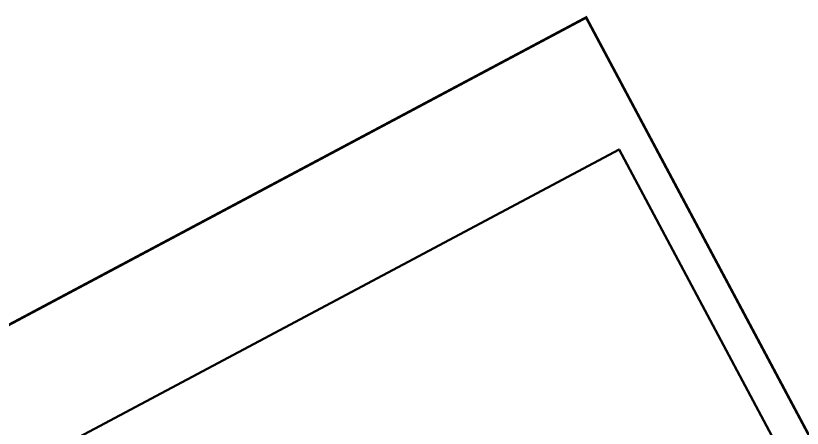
# Model space of a CAD drawing. Extents: x 5370511 to 5386565, y 1010429 to 1053793.
# Drawn here: x 5380004.1 to 5380123.4, y 1040883.2 to 1040945.8 of the extents above; entities that cross this region are included whole.
import ezdxf
from ezdxf.enums import TextEntityAlignment as Align

# ---------------------------------------------------------------- set-up
doc = ezdxf.new("R2010")
doc.units = 0
doc.layers.get('0').update_dxf_attribs({"linetype": 'CONTINUOUS'})
doc.styles.add('ГОСТ_НИПИ', font='gost_nipi.shx', dxfattribs={"oblique": 15})

# ---------------------------------------------------------------- blocks, each defined once
blk = doc.blocks.new('*U110')
at = {"lineweight": 50, "const_width": 0.4}
blk.add_lwpolyline([(-594, 420), (0, 420), (0, 0), (-594, 0)], close=True, dxfattribs=at)
at = {"lineweight": 50}
blk.add_lwpolyline([(-574, 5), (-5, 5), (-5, 415), (-574, 415)], close=True, dxfattribs=at)
at = {"style": 'ГОСТ_НИПИ', "oblique": 15}
blk.add_attdef('СКВОЗНАЯ_НУМЕРАЦИЯ', text='', height=3, dxfattribs=at).set_placement((-10, 411.5), align=Align.MIDDLE_CENTER)
at = {"style": 'ГОСТ_НИПИ', "oblique": 15, "width": 0.8}
for tag, p in [('ДАТА_СОГЛ_1', (-580.75, 146)), ('ДАТА_СОГЛ_2', (-575.75, 146)), ('ФАМИЛИЯ_СОГЛ_2', (-575.75, 111)), ('ФАМИЛИЯ_СОГЛ_1', (-580.75, 111)), ('ХАРАКТЕР_РАБОТЫ_СОГЛ_1', (-580.75, 91)), ('ХАРАКТЕР_РАБОТЫ_СОГЛ_2', (-575.75, 91))]:
    blk.add_attdef(tag, p, '', height=3, rotation=90, dxfattribs=at)
at = {"style": 'ГОСТ_НИПИ', "oblique": 15}
for tag, width, p in [('ОБОЗНАЧЕНИЕ_ДОКУМЕНТА', 0.8, (-65, 55)), ('НАИМЕНОВАНИЕ_ПРОЕКТА', 0.8, (-65, 42.5)), ('НАИМЕНОВАНИЕ_ОБЪЕКТА', 0.8, (-90, 27.5)), ('СТАДИЯ', 0.8, (-47.5, 25)), ('ЛИСТ', 0.8, (-32.5, 25)), ('ЛИСТОВ', 0.8, (-15, 25)), ('НАИМЕНОВАНИЕ_ЧЕРТЕЖА', 0.8, (-90, 12.5)), ('ПРЕДПРИЯТИЕ', 0.7, (-30.48, 12.55))]:
    blk.add_attdef(tag, text='', height=3, dxfattribs=dict(at, width=width)).set_placement(p, align=Align.MIDDLE_CENTER)
at = {"style": 'ГОСТ_НИПИ', "oblique": 15, "width": 0.8}
blk.add_attdef('РАЗРАБ', text='', height=3, dxfattribs=at).set_placement((-189.18, 32.18), align=Align.MIDDLE_LEFT)
for tag, p in [('ФАМИЛИЯ_5', (-169, 31)), ('ДАТА_1', (-134, 31)), ('ХАРАКТЕР_РАБОТЫ_1', (-189, 26)), ('ФАМИЛИЯ_1', (-169, 26)), ('ДАТА_2', (-134, 26)), ('ХАРАКТЕР_РАБОТЫ_2', (-189, 20.72)), ('ФАМИЛИЯ_2', (-169.15, 20.71)), ('ДАТА_3', (-134, 20.72)), ('ХАРАКТЕР_РАБОТЫ_3', (-189, 16)), ('ФАМИЛИЯ_3', (-169.01, 15.99)), ('ДАТА_4', (-134, 16)), ('ФАМИЛИЯ_6', (-169, 11)), ('ДАТА_5', (-134, 11)), ('ХАРАКТЕР_РАБОТЫ_4', (-189, 6)), ('ФАМИЛИЯ_4', (-169, 6)), ('ДАТА_6', (-134, 6))]:
    blk.add_attdef(tag, p, '', height=3, dxfattribs=at)
at = {"style": 'ГОСТ_НИПИ', "oblique": 15, "width": 0.8, "flags": 8}
blk.add_attdef('НКОНТР', text='', height=3, dxfattribs=at).set_placement((-189.36, 12.34), align=Align.MIDDLE_LEFT)
at = {"style": 'ГОСТ_НИПИ', "oblique": 15, "width": 0.8}
blk.add_attdef('ФОРМАТ', text='', height=3, dxfattribs=at).set_placement((-38.94, 0.42), align=Align.BOTTOM_CENTER)

msp = doc.modelspace()

# ---------------------------------------------------------------- block references
at = {"rotation": 298.0491553101125}
msp.add_blockref('*U110', (5379999.257, 1040223.803), dxfattribs=at)

doc.saveas('drawing.dxf')
